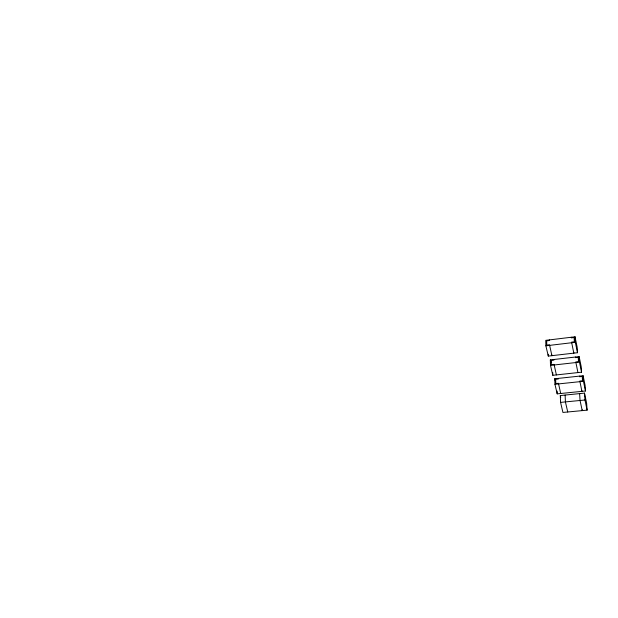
<?xml version="1.0" encoding="UTF-8"?>
<svg xmlns="http://www.w3.org/2000/svg" width="618" height="618" viewBox="0 0 618 618"><rect width="100%" height="100%" fill="white"/><g stroke="black" fill="none" stroke-linecap="round" stroke-linejoin="round"><path stroke-width="0.93" d="M575.01 336.802L545.756 340.348L545.872 345.817L548.29 356.084L577.498 352.716L577.166 347.192L575.01 336.802L575.327 342.302L577.498 352.716M545.872 345.817L575.327 342.302M550.344 359.9L579.128 356.617L581.206 366.644L581.561 372.19L552.824 375.304L550.491 365.392L550.344 359.9L550.978 362.596M550.491 365.392L579.468 362.148L581.561 372.19M554.771 378.764L583.098 375.736L585.107 385.423L585.478 390.993L557.197 393.859L554.941 384.288L554.771 378.764L555.18 380.503M554.941 384.288L583.454 381.298L585.478 390.993M560.317 395.551L584.512 393.11L586.644 403.253L587.1 410.151L562.928 412.438L560.572 402.388L560.317 395.551L560.742 397.374M560.572 402.388L584.96 400L587.1 410.151M556.385 374.917L554.06 364.373L551.364 364.682L551.248 360.402L553.929 360.101L553.906 359.491M560.704 393.504L558.456 383.299L555.806 383.577L555.667 379.282L558.301 379.004L558.278 378.394M567.733 411.982L565.416 401.916L565.122 395.064M577.93 372.584L575.775 361.939L578.51 361.63L578.255 357.335L575.528 357.644L575.497 357.034M584.512 393.11L584.96 400M583.098 375.736L583.454 381.298M581.87 390.731L581.909 391.356L579.823 381.051L582.519 380.773L582.241 376.447L579.56 376.733L579.522 376.123M579.128 356.617L579.468 362.148M582.179 409.742L582.233 410.615L580.047 400.479L579.638 393.604M573.774 352.523L573.813 353.141L571.58 342.133L574.361 341.8L574.122 337.521L571.349 337.861L571.318 337.25M557.104 391.094L557.197 393.859M552.747 372.546L552.824 375.304M551.889 355.049L551.913 355.667L549.502 344.767L546.768 345.099L546.675 340.842L549.394 340.518L549.379 339.915M548.251 354.253L548.29 356.084"/></g></svg>
